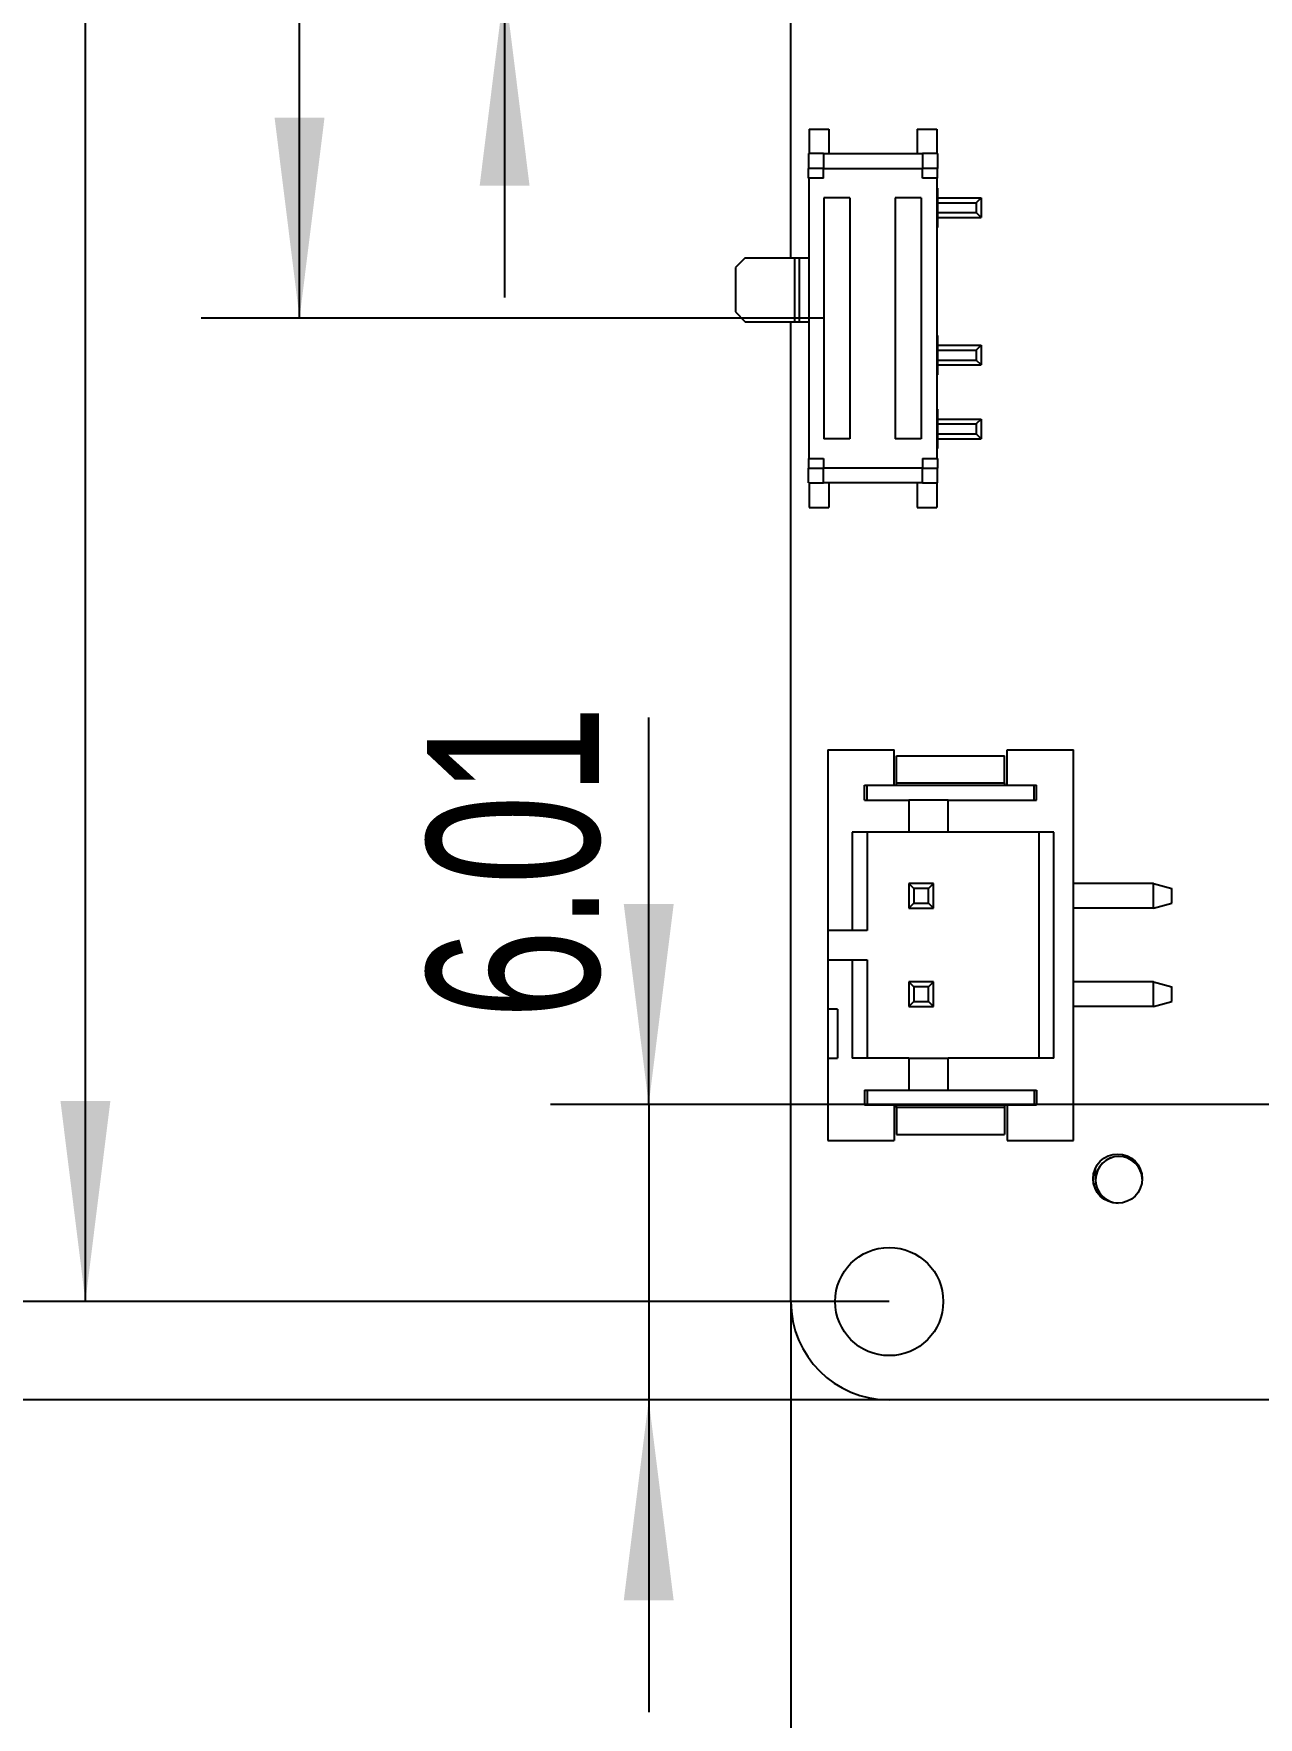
# Model space of a CAD drawing. Header units: millimetres. Extents: x 5 to 292, y 5 to 205.
# Drawn here: x 35.95 to 60.88, y 71.77 to 106.02 of the extents above; entities that cross this region are included whole.
import ezdxf

# ---------------------------------------------------------------- set-up
doc = ezdxf.new("R2010")
doc.units = ezdxf.units.MM
doc.header["$PDSIZE"] = -1
doc.layers.add('图框', color=7, linetype='Continuous')
doc.styles.add('SLDTEXTSTYLE0', font='TXT', dxfattribs={"width": 0.7})
doc.dimstyles.new('SLDDIMSTYLE1', dxfattribs={"dimtxt": 3.5, "dimasz": 4.08, "dimexe": 0, "dimexo": 0.0625, "dimgap": 0.875, "dimtad": 2, "dimrnd": 1e-09, "dimzin": 12, "dimdsep": 46, "dimtxsty": 'SLDTEXTSTYLE0', "dimsah": 1, "dimcen": 0.09, "dimadec": 0, "dimazin": 3, "dimtfac": 1, "dimtmove": 0, "dimatfit": 0, "dimfxl": 1, "dimfrac": 2, "dimtolj": 1, "dimtzin": 12, "dimarcsym": 0})
doc.dimstyles.new('SLDDIMSTYLE3', dxfattribs={"dimtxt": 3.5, "dimasz": 4.08, "dimexe": 0, "dimexo": 0.0625, "dimgap": 0.875, "dimtad": 2, "dimrnd": 1e-09, "dimzin": 12, "dimdsep": 46, "dimtxsty": 'SLDTEXTSTYLE0', "dimsah": 1, "dimcen": 0.09, "dimadec": 0, "dimazin": 3, "dimtfac": 1, "dimtofl": 0, "dimtmove": 0, "dimatfit": 3, "dimfxl": 1, "dimfrac": 2, "dimtolj": 1, "dimtzin": 12, "dimarcsym": 0})

# ---------------------------------------------------------------- blocks, each defined once
blk = doc.blocks.new('_D_2')
at = {"layer": '图框'}
for p, q in [((48.471, 84.237), (48.471, 92.113)), ((71.555, 84.237), (46.471, 84.237)), ((48.471, 84.237), (48.471, 78.232)), ((53.365, 78.232), (46.471, 78.232)), ((48.471, 78.232), (48.471, 71.882))]:
    blk.add_line(p, q, dxfattribs=at)
for points in [[(48.471, 84.237), (48.979, 88.317), (47.963, 88.317)], [(48.471, 78.232), (47.963, 74.152), (48.979, 74.152)]]:
    blk.add_solid(points, dxfattribs=at)
at = {"layer": '图框', "insert": (43.959, 85.978), "char_height": 3.5, "attachment_point": 1, "rotation": 90, "style": 'SLDTEXTSTYLE0'}
blk.add_mtext('6.01', dxfattribs=at)
blk = doc.blocks.new('_D_5')
at = {"layer": '图框'}
for p, q in [((53.365, 136.232), (39.365, 136.232)), ((41.365, 100.232), (41.365, 136.232)), ((52.035, 100.232), (39.365, 100.232))]:
    blk.add_line(p, q, dxfattribs=at)
for points in [[(41.365, 136.232), (40.857, 132.152), (41.873, 132.152)], [(41.365, 100.232), (41.873, 104.312), (40.857, 104.312)]]:
    blk.add_solid(points, dxfattribs=at)
at = {"layer": '图框', "insert": (36.853, 114.928), "char_height": 3.5, "attachment_point": 1, "rotation": 90, "style": 'SLDTEXTSTYLE0'}
blk.add_mtext('36', dxfattribs=at)
blk = doc.blocks.new('_D_7')
at = {"layer": '图框'}
for p, q in [((53.365, 134.232), (35.007, 134.232)), ((37.007, 80.232), (37.007, 134.232)), ((53.365, 80.232), (35.007, 80.232))]:
    blk.add_line(p, q, dxfattribs=at)
for points in [[(37.007, 134.232), (36.499, 130.152), (37.515, 130.152)], [(37.007, 80.232), (37.515, 84.312), (36.499, 84.312)]]:
    blk.add_solid(points, dxfattribs=at)
at = {"layer": '图框', "insert": (32.495, 107.886), "char_height": 3.5, "attachment_point": 1, "rotation": 90, "style": 'SLDTEXTSTYLE0'}
blk.add_mtext('54', dxfattribs=at)
blk = doc.blocks.new('_D_8')
at = {"layer": '图框'}
for p, q in [((53.365, 136.232), (30.901, 136.232)), ((32.901, 136.232), (32.901, 78.232)), ((53.365, 78.232), (30.901, 78.232))]:
    blk.add_line(p, q, dxfattribs=at)
for points in [[(32.901, 136.232), (32.393, 132.152), (33.409, 132.152)], [(32.901, 78.232), (33.409, 82.312), (32.393, 82.312)]]:
    blk.add_solid(points, dxfattribs=at)
at = {"layer": '图框', "insert": (28.389, 107.029), "char_height": 3.5, "attachment_point": 1, "rotation": 90, "style": 'SLDTEXTSTYLE0'}
blk.add_mtext('58', dxfattribs=at)
blk = doc.blocks.new('_D_16')
at = {"layer": '图框'}
for p, q in [((45.538, 115.957), (45.538, 122.307)), ((50.284, 115.957), (43.538, 115.957)), ((45.538, 115.957), (45.538, 107.007)), ((50.284, 107.007), (43.538, 107.007)), ((45.538, 107.007), (45.538, 100.657))]:
    blk.add_line(p, q, dxfattribs=at)
for points in [[(45.538, 115.957), (46.046, 120.037), (45.03, 120.037)], [(45.538, 107.007), (45.03, 102.927), (46.046, 102.927)]]:
    blk.add_solid(points, dxfattribs=at)
at = {"layer": '图框', "insert": (41.026, 108.467), "char_height": 3.5, "attachment_point": 1, "rotation": 90, "style": 'SLDTEXTSTYLE0'}
blk.add_mtext('8.95', dxfattribs=at)
blk = doc.blocks.new('_D_19')
at = {"layer": '图框'}
for p, q in [((89.335, 82.337), (89.335, 65.795)), ((51.365, 80.232), (51.365, 65.795)), ((51.365, 67.795), (89.335, 67.795))]:
    blk.add_line(p, q, dxfattribs=at)
for points in [[(51.365, 67.795), (55.445, 67.287), (55.445, 68.303)], [(89.335, 67.795), (85.255, 68.303), (85.255, 67.287)]]:
    blk.add_solid(points, dxfattribs=at)
at = {"layer": '图框', "insert": (69.914, 72.307), "char_height": 3.5, "attachment_point": 1, "style": 'SLDTEXTSTYLE0'}
blk.add_mtext('38', dxfattribs=at)

msp = doc.modelspace()

# ---------------------------------------------------------------- linework, layer by layer
at = {"color": 7, "linetype": 'Continuous', "lineweight": 25}
for p, q in [((51.365, 101.462), (51.365, 107.007)), ((51.735, 104.082), (52.135, 104.082)), ((51.735, 104.082), (51.735, 103.582)), ((52.135, 104.082), (52.135, 103.582)), ((53.935, 104.082), (53.935, 103.582)), ((53.935, 104.082), (54.335, 104.082)), ((54.335, 104.082), (54.335, 103.582)), ((52.025, 103.582), (51.725, 103.582)), ((51.725, 103.582), (51.725, 103.282)), ((52.025, 103.582), (52.025, 103.282)), ((52.025, 103.582), (54.045, 103.582)), ((54.345, 103.582), (54.045, 103.582)), ((54.045, 103.582), (54.045, 103.282)), ((54.345, 103.582), (54.345, 103.282)), ((52.025, 103.282), (51.725, 103.282)), ((51.725, 103.082), (51.725, 103.282)), ((52.025, 103.082), (52.025, 103.282)), ((52.025, 103.282), (54.045, 103.282)), ((54.345, 103.282), (54.045, 103.282)), ((54.045, 103.082), (54.045, 103.282)), ((54.345, 103.082), (54.345, 103.282)), ((52.025, 103.082), (51.725, 103.082)), ((51.735, 97.382), (51.735, 103.082)), ((54.345, 103.082), (54.045, 103.082)), ((54.335, 103.082), (54.335, 97.382)), ((54.335, 102.882), (54.345, 102.882)), ((54.345, 102.882), (54.345, 102.082)), ((52.035, 102.682), (52.035, 97.782)), ((52.565, 102.682), (52.035, 102.682)), ((52.565, 102.682), (52.565, 97.782)), ((54.015, 102.682), (53.485, 102.682)), ((53.485, 102.682), (53.485, 97.782)), ((54.015, 102.682), (54.015, 97.782)), ((54.345, 102.682), (55.235, 102.682)), ((54.345, 102.582), (55.135, 102.582)), ((55.235, 102.682), (55.135, 102.582)), ((55.135, 102.582), (55.135, 102.382)), ((55.235, 102.682), (55.235, 102.282)), ((54.335, 102.082), (54.345, 102.082)), ((54.345, 102.382), (55.135, 102.382)), ((54.345, 102.282), (55.235, 102.282)), ((55.235, 102.282), (55.135, 102.382)), ((50.435, 101.462), (50.235, 101.262)), ((50.435, 101.462), (51.435, 101.462)), ((51.435, 101.462), (51.435, 100.162)), ((51.435, 101.462), (51.535, 101.462)), ((51.535, 101.462), (51.535, 100.162)), ((51.535, 101.462), (51.735, 101.462)), ((50.235, 101.262), (50.235, 100.362)), ((50.235, 100.362), (50.435, 100.162)), ((50.435, 100.162), (51.435, 100.162)), ((51.365, 80.232), (51.365, 100.162)), ((51.435, 100.162), (51.535, 100.162)), ((51.535, 100.162), (51.735, 100.162)), ((54.335, 99.882), (54.345, 99.882)), ((54.345, 99.882), (54.345, 99.082)), ((54.345, 99.682), (55.235, 99.682)), ((55.235, 99.682), (55.135, 99.582)), ((55.235, 99.682), (55.235, 99.282)), ((54.345, 99.582), (55.135, 99.582)), ((54.345, 99.382), (55.135, 99.382)), ((55.135, 99.582), (55.135, 99.382)), ((55.235, 99.282), (55.135, 99.382)), ((54.335, 99.082), (54.345, 99.082)), ((54.345, 99.282), (55.235, 99.282)), ((54.335, 98.382), (54.345, 98.382)), ((54.345, 98.382), (54.345, 97.582)), ((54.345, 98.182), (55.235, 98.182)), ((54.345, 98.082), (55.135, 98.082)), ((55.235, 98.182), (55.135, 98.082)), ((55.135, 98.082), (55.135, 97.882)), ((55.235, 98.182), (55.235, 97.782)), ((52.565, 97.782), (52.035, 97.782)), ((54.015, 97.782), (53.485, 97.782)), ((54.345, 97.882), (55.135, 97.882)), ((54.345, 97.782), (55.235, 97.782)), ((55.235, 97.782), (55.135, 97.882)), ((51.725, 97.382), (51.725, 97.182)), ((51.725, 97.382), (52.025, 97.382)), ((52.025, 97.382), (52.025, 97.182)), ((54.045, 97.382), (54.045, 97.182)), ((54.045, 97.382), (54.345, 97.382)), ((54.335, 97.582), (54.345, 97.582)), ((54.345, 97.382), (54.345, 97.182)), ((51.725, 97.182), (52.025, 97.182)), ((51.725, 96.882), (51.725, 97.182)), ((52.025, 96.882), (52.025, 97.182)), ((54.045, 97.182), (52.025, 97.182)), ((54.045, 97.182), (54.345, 97.182)), ((54.045, 96.882), (54.045, 97.182)), ((54.345, 96.882), (54.345, 97.182)), ((51.725, 96.882), (52.025, 96.882)), ((51.735, 96.882), (51.735, 96.382)), ((54.045, 96.882), (52.025, 96.882)), ((52.135, 96.882), (52.135, 96.382)), ((53.935, 96.882), (53.935, 96.382)), ((54.045, 96.882), (54.345, 96.882)), ((54.335, 96.882), (54.335, 96.382)), ((51.735, 96.382), (52.135, 96.382)), ((53.935, 96.382), (54.335, 96.382)), ((52.114, 91.457), (52.114, 87.782)), ((52.114, 91.457), (53.464, 91.457)), ((53.464, 90.732), (53.464, 91.457)), ((55.764, 90.732), (55.764, 91.457)), ((55.764, 91.457), (57.114, 91.457)), ((57.114, 83.507), (57.114, 91.457)), ((53.514, 91.332), (55.714, 91.332)), ((53.514, 90.782), (53.514, 91.332)), ((55.714, 90.782), (55.714, 91.332)), ((53.514, 90.782), (55.714, 90.782)), ((53.514, 90.732), (53.514, 90.782)), ((55.714, 90.782), (55.714, 90.732)), ((52.864, 90.732), (53.464, 90.732)), ((52.864, 90.432), (52.864, 90.732)), ((52.864, 90.432), (53.764, 90.432)), ((52.914, 90.432), (52.914, 90.732)), ((53.464, 90.732), (55.764, 90.732)), ((53.764, 90.432), (53.764, 89.782)), ((54.564, 90.432), (53.764, 90.432)), ((54.564, 90.432), (56.364, 90.432)), ((54.564, 89.782), (54.564, 90.432)), ((55.764, 90.732), (56.364, 90.732)), ((56.314, 90.432), (56.314, 90.732)), ((56.364, 90.432), (56.364, 90.732)), ((53.764, 89.782), (52.614, 89.782)), ((52.614, 89.782), (52.614, 87.782)), ((52.914, 89.782), (52.914, 87.782)), ((54.564, 89.782), (53.764, 89.782)), ((56.714, 89.782), (54.564, 89.782)), ((56.414, 85.182), (56.414, 89.782)), ((56.714, 85.182), (56.714, 89.782)), ((53.764, 88.732), (53.864, 88.632)), ((54.264, 88.732), (53.764, 88.732)), ((53.764, 88.732), (53.764, 88.232)), ((54.264, 88.732), (54.164, 88.632)), ((54.264, 88.232), (54.264, 88.732)), ((58.741, 88.732), (57.114, 88.732)), ((58.741, 88.232), (58.741, 88.732)), ((58.741, 88.732), (59.114, 88.632)), ((54.164, 88.632), (53.864, 88.632)), ((53.864, 88.632), (53.864, 88.332)), ((54.164, 88.332), (54.164, 88.632)), ((59.114, 88.332), (59.114, 88.632)), ((53.764, 88.232), (53.864, 88.332)), ((53.764, 88.232), (54.264, 88.232)), ((53.864, 88.332), (54.164, 88.332)), ((54.264, 88.232), (54.164, 88.332)), ((58.741, 88.232), (57.114, 88.232)), ((58.741, 88.232), (59.114, 88.332)), ((52.614, 87.782), (52.114, 87.782)), ((52.114, 87.782), (52.114, 87.182)), ((52.914, 87.782), (52.614, 87.782)), ((52.114, 87.182), (52.114, 86.182)), ((52.114, 87.182), (52.614, 87.182)), ((52.614, 87.182), (52.614, 85.182)), ((52.614, 87.182), (52.914, 87.182)), ((52.914, 87.182), (52.914, 85.182)), ((53.764, 86.732), (53.864, 86.632)), ((54.264, 86.732), (53.764, 86.732)), ((53.764, 86.732), (53.764, 86.232)), ((54.264, 86.732), (54.164, 86.632)), ((54.264, 86.232), (54.264, 86.732)), ((58.741, 86.732), (57.114, 86.732)), ((58.741, 86.732), (59.114, 86.632)), ((58.741, 86.232), (58.741, 86.732)), ((53.764, 86.232), (53.864, 86.332)), ((54.164, 86.632), (53.864, 86.632)), ((53.864, 86.632), (53.864, 86.332)), ((53.864, 86.332), (54.164, 86.332)), ((54.164, 86.332), (54.164, 86.632)), ((54.264, 86.232), (54.164, 86.332)), ((58.741, 86.232), (59.114, 86.332)), ((59.114, 86.332), (59.114, 86.632)), ((52.314, 86.182), (52.114, 86.182)), ((52.114, 86.182), (52.114, 85.182)), ((52.314, 86.182), (52.314, 85.182)), ((53.764, 86.232), (54.264, 86.232)), ((58.741, 86.232), (57.114, 86.232)), ((52.114, 85.182), (52.314, 85.182)), ((52.114, 85.182), (52.114, 83.507)), ((53.764, 85.182), (52.614, 85.182)), ((53.764, 85.182), (53.764, 84.532)), ((53.764, 85.182), (54.564, 85.182)), ((56.714, 85.182), (54.564, 85.182)), ((54.564, 84.532), (54.564, 85.182)), ((52.864, 84.532), (52.864, 84.232)), ((52.864, 84.532), (53.764, 84.532)), ((52.914, 84.532), (52.914, 84.232)), ((53.764, 84.532), (54.564, 84.532)), ((54.564, 84.532), (56.364, 84.532)), ((56.314, 84.532), (56.314, 84.232)), ((56.364, 84.532), (56.364, 84.232)), ((52.864, 84.232), (53.464, 84.232)), ((53.464, 84.232), (53.464, 83.507)), ((53.464, 84.232), (55.764, 84.232)), ((53.514, 84.182), (53.514, 84.232)), ((55.714, 84.182), (53.514, 84.182)), ((53.514, 84.182), (53.514, 83.632)), ((55.714, 84.232), (55.714, 84.182)), ((55.714, 84.182), (55.714, 83.632)), ((55.764, 84.232), (56.364, 84.232)), ((55.764, 84.232), (55.764, 83.507)), ((53.514, 83.632), (55.714, 83.632)), ((52.114, 83.507), (53.464, 83.507)), ((55.764, 83.507), (57.114, 83.507)), ((57.565, 82.707), (57.565, 82.95)), ((58.04, 83.182), (58.04, 83.182)), ((57.525, 82.632), (57.57, 82.632)), ((57.565, 82.707), (57.565, 82.707)), ((57.621, 82.482), (57.581, 82.482)), ((125.365, 78.232), (53.365, 78.232))]:
    msp.add_line(p, q, dxfattribs=at)
for centre, radius in [((58.015, 82.732), 0.5), ((53.365, 80.232), 1.1)]:
    msp.add_circle(centre, radius, dxfattribs=at)
for centre, radius, start, end in [((58.04, 82.707), 0.475, 90, 180), ((58.04, 82.707), 0.475, 90, 268.5166), ((58.04, 82.707), 0.475, 1.4801, 90), ((58.04, 82.707), 0.475, 1.4801, 90), ((53.365, 80.233), 2.001, 180.0208, 269.9792)]:
    msp.add_arc(centre, radius, start, end, dxfattribs=at)
at = {"layer": '图框'}
msp.add_point((52.035, 100.232), dxfattribs=at)

# ---------------------------------------------------------------- dimensions: what is measured, and where the dimension line sits
for base, p1, p2, angle, dimstyle, picture, middle in [((32.901, 78.232), (53.365, 136.232), (53.365, 78.232), 90, 'SLDDIMSTYLE3', '_D_8', (32.901, 108.562)), ((41.365, 136.232), (52.035, 100.232), (53.365, 136.232), 90, 'SLDDIMSTYLE3', '_D_5', (41.365, 116.462)), ((37.007, 134.232), (53.365, 80.232), (53.365, 134.232), 90, 'SLDDIMSTYLE3', '_D_7', (37.007, 109.422)), ((45.538, 107.007), (50.284, 115.957), (50.284, 107.007), 270, 'SLDDIMSTYLE1', '_D_16', (45.538, 111.532)), ((48.4706828, 78.2322756), (71.5545006, 84.237276), (53.3645038, 78.2322756), 90, 'SLDDIMSTYLE1', '_D_2', (48.4706828, 89.0458472))]:
    dim = msp.add_linear_dim(base=base, p1=p1, p2=p2, angle=angle, dimstyle=dimstyle, dxfattribs=at)
    dim.commit()
    dim.dimension.update_dxf_attribs({"geometry": picture, "text_midpoint": middle, "dimtype": 160})
dim = msp.add_linear_dim(base=(89.335, 67.795), p1=(51.365, 80.232), p2=(89.335, 82.337), dimstyle='SLDDIMSTYLE3', dxfattribs=at)
dim.commit()
dim.dimension.update_dxf_attribs({"geometry": '_D_19', "text_midpoint": (71.448, 67.795), "dimtype": 160})

doc.saveas('drawing.dxf')
